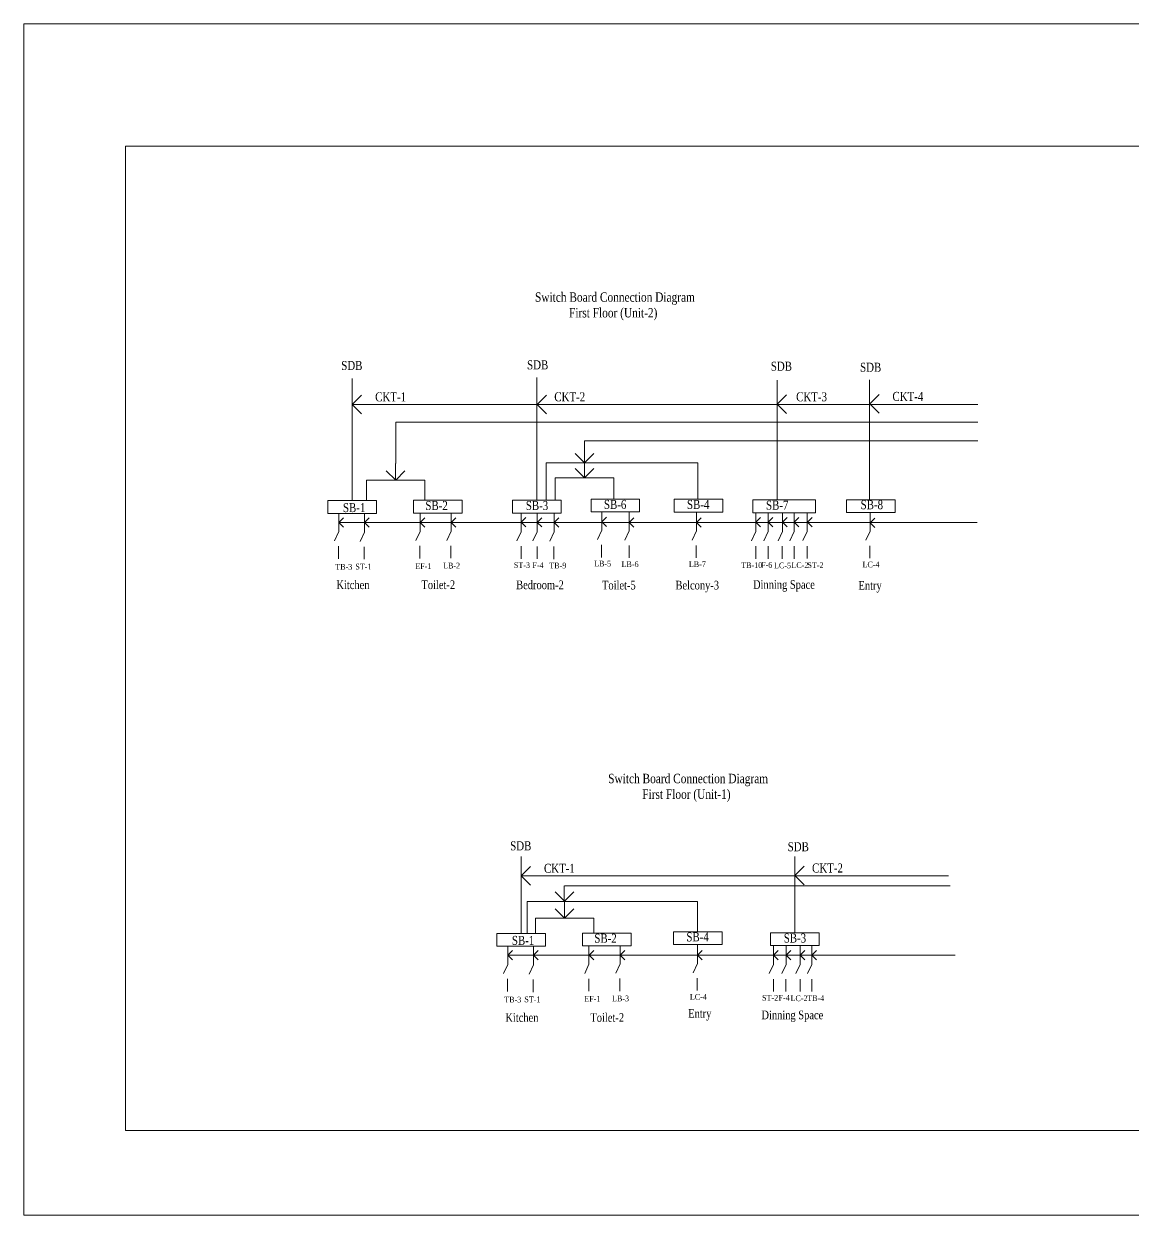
# Model space of a CAD drawing. Header units: inches. Extents: x -13742749 to 88736, y -40897 to 32194776.
# Drawn here: x 34792 to 41419, y 26274457 to 26281575 of the extents above; entities that cross this region are included whole.
import ezdxf

# ---------------------------------------------------------------- set-up
doc = ezdxf.new("R2010")
doc.units = ezdxf.units.IN
doc.header["$LTSCALE"] = 10
doc.header["$MEASUREMENT"] = 0
doc.linetypes.add('HIDDEN', pattern=[0.375, 0.25, -0.125])
doc.layers.add('SDB_TEXT', color=10, linetype='Continuous', lineweight=13)
doc.layers.add('Switchboard_Diagram_My', color=7, linetype='Continuous', lineweight=13)
doc.styles.get("Standard").update_dxf_attribs({"font": 'times.ttf', "width": 0.8})

msp = doc.modelspace()

# ---------------------------------------------------------------- linework, layer by layer
at = {"layer": 'Switchboard_Diagram_My', "linetype": 'ByBlock', "ltscale": 10}
for p, q in [((36753.10316, 26279069.47079), (36753.10316, 26279456.50439)), ((37857.04643, 26279068.4371), (37857.04643, 26279462.22044)), ((39292.05311, 26279070.49673), (39292.05311, 26279446.15417)), ((39844.52761, 26279072.45415), (39844.52761, 26279448.11159)), ((36754.0991, 26279300.62564), (36809.76805, 26279356.42173)), ((36809.89519, 26279244.95669), (36754.0991, 26279300.62564)), ((37913.78701, 26279245.13759), (37857.99092, 26279300.80654)), ((37857.99138, 26279300.80608), (37913.66033, 26279356.60217)), ((39348.79369, 26279247.19722), (39292.9976, 26279302.86617)), ((39292.99806, 26279302.86571), (39348.66701, 26279358.6618)), ((39901.26819, 26279249.15464), (39845.4721, 26279304.82359)), ((39845.47256, 26279304.82313), (39901.14152, 26279360.61922)), ((36753.10316, 26278726.14399), (36753.10316, 26279069.47079)), ((37856.7277, 26278728.05164), (37857.04643, 26279068.4371)), ((39291.73439, 26278730.11127), (39292.05311, 26279070.49673)), ((39844.20889, 26278732.06869), (39844.52761, 26279072.45415)), ((37013.10335, 26278848.14009), (37013.10335, 26278948.84827)), ((38141.47027, 26278951.57753), (38085.67418, 26279007.24649)), ((38140.96394, 26278862.60956), (38140.96394, 26278963.31774)), ((38197.13876, 26279007.37316), (38141.46981, 26278951.57707)), ((37013.16869, 26278848.14093), (36957.3726, 26278903.80988)), ((37068.83718, 26278903.93656), (37013.16823, 26278848.14047)), ((38141.02928, 26278862.61041), (38085.23319, 26278918.27936)), ((38196.69777, 26278918.40604), (38141.02882, 26278862.60995)), ((36838.36124, 26278848.14009), (36838.36124, 26278726.14399)), ((36838.36124, 26278848.14009), (37187.84545, 26278848.14009)), ((37187.84545, 26278728.05164), (37187.84545, 26278848.14009)), ((37966.22183, 26278862.60956), (37966.22183, 26278729.62293)), ((37966.22183, 26278862.60956), (38315.70604, 26278862.60956)), ((38315.70604, 26278736.54815), (38315.70604, 26278862.60956)), ((36673.304, 26278649.84887), (36673.304, 26278540.82751)), ((36673.304, 26278595.33819), (40487.34244, 26278595.33819)), ((36702.22902, 26278567.50849), (36674.33098, 26278595.34296)), ((36674.33144, 26278595.3425), (36702.16591, 26278623.24055)), ((36826.46432, 26278646.78869), (36826.46432, 26278537.76733)), ((36854.40369, 26278567.67685), (36826.50565, 26278595.51132)), ((36826.50611, 26278595.51086), (36854.34058, 26278623.40891)), ((37158.82407, 26278651.37853), (37158.82407, 26278542.35717)), ((37186.8501, 26278567.32207), (37158.95205, 26278595.15654)), ((37158.95251, 26278595.15609), (37186.78699, 26278623.05413)), ((37344.14872, 26278652.90904), (37344.14872, 26278543.88768)), ((37372.05064, 26278567.511), (37344.15259, 26278595.34548)), ((37344.15305, 26278595.34502), (37371.98753, 26278623.24307)), ((37763.62015, 26278649.464), (37763.62015, 26278540.44264)), ((37791.75639, 26278568.65695), (37763.85835, 26278596.49142)), ((37763.85881, 26278596.49097), (37791.69328, 26278624.38901)), ((37858.99194, 26278649.27115), (37858.99194, 26278540.24979)), ((37887.09637, 26278568.4641), (37859.19832, 26278596.29858)), ((37859.19878, 26278596.29812), (37887.03326, 26278624.19616)), ((37959.27092, 26278648.43226), (37959.27092, 26278539.4109)), ((37987.53463, 26278567.62521), (37959.63659, 26278595.45968)), ((37959.63705, 26278595.45922), (37987.47153, 26278623.35727)), ((38272.2785, 26278571.07911), (38244.38045, 26278598.91358)), ((38244.38091, 26278598.91312), (38272.21539, 26278626.81117)), ((38244.74463, 26278658.44346), (38244.74463, 26278549.4221)), ((38436.24203, 26278567.60589), (38408.34399, 26278595.44037)), ((38408.34445, 26278595.43991), (38436.17892, 26278623.33795)), ((38408.70816, 26278654.97025), (38408.70816, 26278545.94889)), ((38838.13131, 26278567.25491), (38810.23326, 26278595.08938)), ((38810.23372, 26278595.08892), (38838.0682, 26278622.98697)), ((38810.59743, 26278654.61926), (38810.59743, 26278545.5979)), ((39165.19593, 26278650.49189), (39165.19593, 26278541.47053)), ((39193.33218, 26278569.68483), (39165.43413, 26278597.51931)), ((39165.43459, 26278597.51885), (39193.26907, 26278625.4169)), ((39239.37549, 26278650.49189), (39239.37549, 26278541.47053)), ((39267.47992, 26278569.68483), (39239.58188, 26278597.51931)), ((39239.58234, 26278597.51885), (39267.41681, 26278625.4169)), ((39352.21881, 26278569.39094), (39324.32077, 26278597.22541)), ((39324.32123, 26278597.22495), (39352.15571, 26278625.123)), ((39324.46218, 26278650.49189), (39324.46218, 26278541.47053)), ((39394.27761, 26278650.49189), (39394.27761, 26278541.47053)), ((39422.54132, 26278569.68483), (39394.64327, 26278597.51931)), ((39394.64373, 26278597.51885), (39422.47821, 26278625.4169)), ((39472.3871, 26278651.07815), (39472.3871, 26278542.05679)), ((39500.65081, 26278570.2711), (39472.75276, 26278598.10557)), ((39472.75322, 26278598.10511), (39500.5877, 26278626.00316)), ((39875.77752, 26278565.6369), (39847.87947, 26278593.47138)), ((39847.87993, 26278593.47092), (39875.71441, 26278621.36896)), ((39848.24365, 26278653.00126), (39848.24365, 26278543.9799)), ((36673.304, 26278540.82751), (36647.5434, 26278485.62961)), ((36826.46432, 26278537.76733), (36800.70371, 26278482.56944)), ((37158.82407, 26278542.35717), (37133.06347, 26278487.15928)), ((37344.14872, 26278543.88768), (37318.38812, 26278488.68979)), ((37763.62015, 26278540.44264), (37737.85955, 26278485.24475)), ((37858.99194, 26278540.24979), (37833.23134, 26278485.0519)), ((37959.27092, 26278539.4109), (37933.51032, 26278484.21301)), ((38244.74463, 26278549.4221), (38218.98402, 26278494.22421)), ((38408.70816, 26278545.94889), (38382.94756, 26278490.751)), ((38810.59743, 26278545.5979), (38784.83683, 26278490.40001)), ((39165.19593, 26278541.47053), (39139.43533, 26278486.27264)), ((39239.37549, 26278541.47053), (39213.61489, 26278486.27264)), ((39324.46218, 26278541.47053), (39298.70158, 26278486.27264)), ((39394.27761, 26278541.47053), (39368.51701, 26278486.27264)), ((39472.3871, 26278542.05679), (39446.6265, 26278486.8589)), ((39848.24365, 26278543.9799), (39822.48304, 26278488.78201)), ((36672.04853, 26278453.49989), (36672.04853, 26278378.53025)), ((36825.20885, 26278450.43972), (36825.20885, 26278375.47008)), ((37157.5686, 26278455.02956), (37157.5686, 26278380.05992)), ((37342.89325, 26278456.56006), (37342.89325, 26278381.59042)), ((37762.36468, 26278453.11503), (37762.36468, 26278378.14539)), ((37857.73647, 26278452.92218), (37857.73647, 26278377.95254)), ((37958.01546, 26278452.08328), (37958.01546, 26278377.11364)), ((38243.48916, 26278462.09449), (38243.48916, 26278387.12485)), ((38407.45269, 26278458.62127), (38407.45269, 26278383.65163)), ((38809.34197, 26278458.27029), (38809.34197, 26278383.30065)), ((39163.94047, 26278454.14291), (39163.94047, 26278379.17327)), ((39238.12003, 26278454.14291), (39238.12003, 26278379.17327)), ((39323.20671, 26278454.14291), (39323.20671, 26278379.17327)), ((39393.02214, 26278454.14291), (39393.02214, 26278379.17327)), ((39471.13163, 26278454.72917), (39471.13163, 26278379.75953)), ((39846.98818, 26278456.65228), (39846.98818, 26278381.68264)), ((37762.47765, 26276483.74598), (37762.47765, 26276600.16171)), ((39397.97077, 26276484.07011), (39397.97077, 26276600.48584)), ((37762.47765, 26276483.74598), (37818.1466, 26276539.54207)), ((39397.91978, 26276485.28424), (39453.58873, 26276541.08033)), ((37762.47765, 26276140.41919), (37762.47765, 26276483.74598)), ((37762.47765, 26276483.74598), (40315.66523, 26276483.74598)), ((37818.27374, 26276428.07703), (37762.47765, 26276483.74598)), ((39397.65205, 26276143.68465), (39397.97077, 26276484.07011)), ((39453.71541, 26276429.61575), (39397.91932, 26276485.2847)), ((38021.95958, 26276332.35618), (37966.16349, 26276388.02513)), ((38022.47784, 26276230.34073), (38020.68622, 26276424.11274)), ((38021.61592, 26276424.0257), (40325.43834, 26276424.0257)), ((38077.62807, 26276388.15181), (38021.95912, 26276332.35572)), ((37799.07255, 26276331.5215), (38815.99536, 26276331.5215)), ((37799.33237, 26276140.19006), (37799.33237, 26276331.54538)), ((38816.06316, 26276150.36234), (38816.06316, 26276331.53614)), ((38022.49066, 26276230.83825), (37966.69457, 26276286.5072)), ((38078.15915, 26276286.63387), (38022.4902, 26276230.83779)), ((37847.72926, 26276230.37732), (38197.21347, 26276230.37732)), ((37847.73573, 26276230.39699), (37847.73573, 26276140.41919)), ((38197.21994, 26276142.32684), (38197.21994, 26276230.47509)), ((37682.67849, 26276064.12406), (37682.67849, 26275955.1027)), ((37682.83503, 26276009.65357), (37710.66951, 26276037.55162)), ((37835.83881, 26276061.06389), (37835.83881, 26275952.04253)), ((37835.96439, 26276009.57884), (37863.79887, 26276037.47688)), ((38168.19856, 26276065.65373), (38168.19856, 26275956.63237)), ((38168.39786, 26276009.62628), (38196.23233, 26276037.52433)), ((38353.52321, 26276067.18424), (38353.52321, 26275958.16288)), ((38353.59624, 26276009.58304), (38381.43071, 26276037.48108)), ((38816.5857, 26276069.81393), (38816.5857, 26275960.79257)), ((38817.26263, 26276010.33164), (38845.09711, 26276038.22968)), ((39271.11359, 26276064.06527), (39271.11359, 26275955.04391)), ((39271.19225, 26276010.78802), (39299.02672, 26276038.68607)), ((39345.22564, 26276010.906), (39373.06012, 26276038.80405)), ((39345.29315, 26276064.06527), (39345.29315, 26275955.04391)), ((39430.25904, 26276010.85688), (39458.09351, 26276038.75492)), ((39430.37984, 26276064.06527), (39430.37984, 26275955.04391)), ((39500.19527, 26276064.06527), (39500.19527, 26275955.04391)), ((39500.21261, 26276011.04204), (39528.04708, 26276038.94008)), ((37682.67849, 26275955.1027), (37656.91789, 26275899.90481)), ((37682.67849, 26276009.61338), (40355.80155, 26276009.61338)), ((37710.73262, 26275981.81956), (37682.83457, 26276009.65403)), ((37863.86198, 26275981.74482), (37835.96393, 26276009.5793)), ((38168.19856, 26275956.63237), (38142.43796, 26275901.43448)), ((38196.29544, 26275981.79227), (38168.3974, 26276009.62674)), ((38353.52321, 26275958.16288), (38327.76261, 26275902.96499)), ((38381.49382, 26275981.74902), (38353.59578, 26276009.5835)), ((38816.5857, 26275960.79257), (38790.8251, 26275905.59468)), ((38845.16022, 26275982.49762), (38817.26217, 26276010.3321)), ((39271.11359, 26275955.04391), (39245.35299, 26275899.84602)), ((39299.08983, 26275982.95401), (39271.19179, 26276010.78848)), ((39345.29315, 26275955.04391), (39319.53255, 26275899.84602)), ((39373.12323, 26275983.07199), (39345.22518, 26276010.90646)), ((39430.37984, 26275955.04391), (39404.61923, 26275899.84602)), ((39458.15662, 26275983.02286), (39430.25858, 26276010.85734)), ((39500.19527, 26275955.04391), (39474.43466, 26275899.84602)), ((39528.11019, 26275983.20802), (39500.21215, 26276011.0425)), ((37835.83881, 26275952.04253), (37810.0782, 26275896.84464)), ((37681.42302, 26275867.77509), (37681.42302, 26275792.80545)), ((37834.58334, 26275864.71491), (37834.58334, 26275789.74527)), ((38166.94309, 26275869.30475), (38166.94309, 26275794.33511)), ((38352.26774, 26275870.83526), (38352.26774, 26275795.86562)), ((38815.33023, 26275873.46495), (38815.33023, 26275798.49531)), ((39269.85812, 26275867.71629), (39269.85812, 26275792.74665)), ((39344.03769, 26275867.71629), (39344.03769, 26275792.74665)), ((39429.12437, 26275867.71629), (39429.12437, 26275792.74665)), ((39498.9398, 26275867.71629), (39498.9398, 26275792.74665))]:
    msp.add_line(p, q, dxfattribs=at)
at = {"layer": 'Switchboard_Diagram_My', "ltscale": 10}
for p, q in [((36753.80895, 26279299.82791), (40490.90504, 26279299.82791)), ((37013.36296, 26278948.52993), (37013.36296, 26279194.03083)), ((37013.36296, 26279194.03083), (40490.90504, 26279194.03083)), ((38140.61905, 26278964.42456), (38140.61905, 26279084.19935)), ((38140.61905, 26279084.19935), (40490.90504, 26279084.19935)), ((37911.51803, 26278726.64727), (37911.51803, 26278951.13532)), ((37911.51803, 26278951.13532), (38819.15188, 26278951.13532)), ((38819.15188, 26278951.13532), (38819.15188, 26278735.1712))]:
    msp.add_line(p, q, dxfattribs=at)
at = {"layer": 'Switchboard_Diagram_My', "linetype": 'ByBlock', "ltscale": 10}
for points in [[(34791.64748, 26281574.87636), (62549.9085, 26281574.87636), (62549.9085, 26274456.64516), (34791.64748, 26274456.64516)], [(35398.49678, 26280844.4769), (48238.08221, 26280844.4769), (48238.08221, 26274961.76654), (35398.49678, 26274961.76654)], [(38180.65193, 26278734.53396), (38470.87862, 26278734.53396), (38470.87862, 26278658.23883), (38180.65193, 26278658.23883)], [(38676.60061, 26278734.34689), (38966.8273, 26278734.34689), (38966.8273, 26278658.05177), (38676.60061, 26278658.05177)], [(39146.62105, 26278730.11127), (39521.40395, 26278730.11127), (39521.40395, 26278653.81615), (39146.62105, 26278653.81615)], [(39707.25047, 26278731.48501), (39997.47715, 26278731.48501), (39997.47715, 26278655.18989), (39707.25047, 26278655.18989)], [(36607.98982, 26278726.14399), (36898.2165, 26278726.14399), (36898.2165, 26278649.84887), (36607.98982, 26278649.84887)], [(37119.7054, 26278728.05164), (37409.93209, 26278728.05164), (37409.93209, 26278651.75652), (37119.7054, 26278651.75652)], [(37711.61436, 26278728.05164), (38001.84105, 26278728.05164), (38001.84105, 26278651.75652), (37711.61436, 26278651.75652)], [(37617.36431, 26276140.41919), (37907.59099, 26276140.41919), (37907.59099, 26276064.12406), (37617.36431, 26276064.12406)], [(38129.07989, 26276142.32684), (38419.30658, 26276142.32684), (38419.30658, 26276066.03171), (38129.07989, 26276066.03171)], [(38673.21415, 26276150.52509), (38963.44084, 26276150.52509), (38963.44084, 26276074.22996), (38673.21415, 26276074.22996)], [(39252.5387, 26276143.68465), (39542.76539, 26276143.68465), (39542.76539, 26276067.38953), (39252.5387, 26276067.38953)]]:
    msp.add_lwpolyline(points, close=True, dxfattribs=at)

# ---------------------------------------------------------------- texts
at = {"layer": 'SDB_TEXT', "linetype": 'ByBlock', "ltscale": 10, "width": 1913.0686274, "attachment_point": 1}
for s, insert, char_height in [('Kitchen', (36659.06968, 26278249.27609), 51.688908), ('Toilet-2', (37167.06172, 26278249.30308), 51.688908), ('Bedroom-2', (37733.12079, 26278248.65121), 51.688908), ('Toilet-5', (38245.90136, 26278246.97728), 51.688908), ('Belcony-3', (38684.99224, 26278246.97728), 51.688908), ('Dinning Space', (39148.11452, 26278250.71084), 51.6889078), ('Entry', (39778.27239, 26278245.35928), 51.688908), ('Entry', (38760.61038, 26275688.00972), 51.688908), ('Dinning Space', (39198.30304, 26275679.05576), 51.6889078), ('Kitchen', (37668.44417, 26275663.55128), 51.688908), ('Toilet-2', (38176.43621, 26275663.57828), 51.688908)]:
    msp.add_mtext(s, dxfattribs=dict(at, insert=insert, char_height=char_height))
at = {"layer": 'Switchboard_Diagram_My', "linetype": 'HIDDEN', "ltscale": 10, "char_height": 56.1488802, "attachment_point": 1}
for s, insert, width in [('Switch Board Connection Diagram\\P            First Floor (Unit-2)', (37845.57289, 26279970.30097), 8183.0286567), ('Switch Board Connection Diagram\\P            First Floor (Unit-1)', (38282.71983, 26277093.82211), 8182.3206048)]:
    msp.add_mtext(s, dxfattribs=dict(at, insert=insert, width=width))
at = {"layer": 'Switchboard_Diagram_My', "linetype": 'ByBlock', "ltscale": 10, "attachment_point": 1}
for s, insert, char_height, width in [('SDB', (36688.00537, 26279560.37491), 53.808023, 1046.5951689), ('SDB', (37798.29792, 26279564.07761), 53.808023, 1046.5951689), ('SDB', (39254.51392, 26279556.03001), 53.808023, 1046.5951689), ('SDB', (39787.80786, 26279549.73156), 53.808023, 1046.5951689), ('CKT-1', (36890.87196, 26279373.03832), 53.808023, 1046.5951689), ('CKT-2', (37961.04457, 26279373.42728), 53.808023, 1046.5951689), ('CKT-3', (39405.90953, 26279373.42728), 53.808023, 1046.5951689), ('CKT-4', (39981.34517, 26279375.72411), 53.808023, 1046.5951689), ('SB-6', (38257.62737, 26278730.26256), 53.808023, 1046.5951689), ('SB-4', (38753.57605, 26278730.0755), 53.808023, 1046.5951689), ('SB-1', (36698.16692, 26278711.0696), 53.808023, 1046.5951689), ('SB-2', (37190.832, 26278723.78025), 53.808023, 1046.5951689), ('SB-3', (37790.86935, 26278723.78025), 53.808023, 1046.5951689), ('SB-7', (39225.87603, 26278725.83988), 53.808023, 1046.5951689), ('SB-8', (39791.22226, 26278728.45749), 53.808023, 1046.5951689), ('TB-3', (36652.41764, 26278347.55526), 34.302615, 667.2044202), ('ST-1', (36772.16009, 26278348.96233), 34.302615, 667.2044202), ('EF-1', (37130.6106, 26278351.88696), 34.302615, 667.2044202), ('LB-2', (37296.39145, 26278354.81801), 34.302615, 667.2044202), ('ST-3', (37719.34609, 26278357.79318), 34.302615, 667.2044202), ('F-4', (37830.13333, 26278357.60033), 34.302615, 667.2044202), ('TB-9', (37930.84632, 26278355.3479), 34.302615, 667.2044202), ('LB-5', (38198.80414, 26278367.07688), 34.302615, 667.2044202), ('LB-6', (38362.76767, 26278363.60367), 34.302615, 667.2044202), ('LB-7', (38764.65694, 26278363.25268), 34.302615, 667.2044202), ('TB-10', (39077.28878, 26278357.40753), 34.302615, 667.2044202), ('F-6', (39196.31606, 26278358.82106), 34.302615, 667.2044202), ('LC-5', (39273.42961, 26278356.16541), 34.302615, 667.2044202), ('LC-2', (39377.36419, 26278357.95324), 34.302615, 667.2044202), ('ST-2', (39472.91998, 26278357.9938), 34.302615, 667.2044202), ('LC-4', (39802.30316, 26278361.63468), 34.302615, 667.2044202), ('SDB', (37697.37986, 26276690.34484), 53.808023, 1046.5951689), ('SDB', (39355.241, 26276685.04121), 53.808023, 1046.5951689), ('CKT-1', (37899.25051, 26276556.15867), 53.808023, 1046.5951689), ('CKT-2', (39500.97297, 26276557.90544), 53.808023, 1046.5951689), ('SB-1', (37707.54141, 26276125.34479), 53.808023, 1046.5951689), ('SB-2', (38200.20649, 26276138.05544), 53.808023, 1046.5951689), ('SB-4', (38750.18959, 26276146.25369), 53.808023, 1046.5951689), ('SB-3', (39331.79369, 26276139.41326), 53.808023, 1046.5951689), ('TB-3', (37661.79213, 26275761.83045), 34.302615, 667.2044202), ('ST-1', (37781.53458, 26275763.23753), 34.302615, 667.2044202), ('EF-1', (38139.98509, 26275766.16216), 34.302615, 667.2044202), ('LB-3', (38305.76594, 26275769.0932), 34.302615, 667.2044202), ('LC-4', (38770.64521, 26275778.44735), 34.302615, 667.2044202), ('ST-2', (39202.1908, 26275772.39444), 34.302615, 667.2044202), ('F-4', (39300.48472, 26275772.39444), 34.302615, 667.2044202), ('LC-2', (39372.31307, 26275769.73879), 34.302615, 667.2044202), ('TB-4', (39471.77066, 26275770.98091), 34.302615, 667.2044202)]:
    msp.add_mtext(s, dxfattribs=dict(at, insert=insert, char_height=char_height, width=width))

doc.saveas('drawing.dxf')
